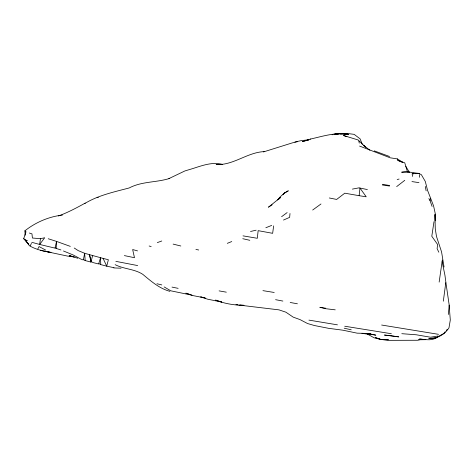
<?xml version="1.0" encoding="UTF-8"?>
<svg xmlns="http://www.w3.org/2000/svg" width="474" height="474" viewBox="0 0 474 474"><rect width="100%" height="100%" fill="white"/><g stroke="black" fill="none" stroke-linecap="round" stroke-linejoin="round"><path stroke-width="0.71" d="M419.555 177.3L419.573 174.705M60.927 249.952L56.181 248.435L56.548 241.408L48.23 238.748M289.999 213.519L289.638 217.359L283.488 220.049M432.087 206.439L430.078 200.727L430.274 198.671M367.38 189.57L359.973 188.048L366.218 196.805L359.15 195.697L359.973 188.048L359.073 187.834L352.383 189.114M448.309 314.493L449.222 305.286L445.91 282.664M439.155 282.095L442.325 260.019M409.015 171.89L401.632 172.204C407.427 171.132 412.741 172.886 418.459 173.324L421.339 174.651L425.308 181.483L427.542 190.317L433.591 205.953L435.251 213.549L435.215 220.866L434.99 214.207M273.646 225.891L272.645 233.321L258.152 230.654L257.311 238.286L243.014 235.862M31.752 242.303L39.662 244.448L44.704 237.758L40.45 238.677L39.662 244.448L54.966 248.115L56.548 241.408L70.312 246.385M433.994 221.648L431.796 236.259L437.603 244.477L437.117 248.631L438.817 252.215M443.332 301.186L445.856 282.125L444.926 275.181L442.135 261.689M63.451 250.983L73.037 254.894L80.971 259.142L82.974 259.871L83.394 259.622L84.65 253.282L78.275 250.639L74.234 248.021M412.386 176.441L413.079 173.288L419.383 173.543M85.202 260.57L84.65 253.282L92.637 255.527L90.925 262.075L85.202 260.57L83.394 259.622M90.925 262.075L89.527 254.698L91.186 261.701L93.242 262.632L98.639 263.988L100.559 257.696L92.637 255.527M27.065 242.232L28.79 244.329L23.7 238.677L26.034 231.739L24.903 230.814C35.562 222.365 48.828 216.624 62.408 215.089M30.188 245.846L31.45 243.423M37.807 248.927L39.058 246.569L45.753 250.118M444.879 332.286L443.96 333.441L439.108 336.025M446.253 330.562L447.166 329.406M444.233 332.884L445.098 331.836M277.598 199.998L280.27 196.781L284.803 192.717L288.322 190.791L283.813 193.599L284.803 192.717L282.996 194.749M278.908 199.08L280.448 197.551L268.432 207.209L272.159 204.792M396.667 186.608L404.766 180.321M281.597 216.707L287.131 212.589M436.175 337.778C431.488 341.12 424.828 339.325 419.508 339.029L425.877 339.686L418.536 339.781M312.692 210.023L320.981 203.974M84.751 203.524C98.272 195.306 114.068 191.958 129.212 187.953C141.904 181.222 156.456 182.662 169.763 178.378M411.971 174.035L413.079 173.288M435.813 338.104L434.996 338.649L438.574 336.303M85.273 203.068C76.569 207.855 67.723 212.613 58.361 215.99M168.886 178.609L184.89 170.948L193.125 168.46C202.617 165.402 212.589 161.693 222.662 164.419L216.15 164.537C233.404 165.491 247.096 152.421 264.137 151.603M227.295 243.346L231.756 241.55M265.837 227.745L271.667 225.423M157.327 242.611L161.776 240.988M310.197 139.149L310.535 139.036C320.957 136.743 331.308 133.354 342.104 133.816L340.048 133.923M310.535 139.036L302.436 141.631L308.586 139.866M263.396 151.947L292.387 142.864L297.37 141.696M397.182 179.557L399.084 179.042M420.408 339.562L417.618 340.261L387.471 340.356L380.326 339.325L375.497 337.642L381.126 339.514L388.419 339.704L386.944 339.633M332.108 134.776L332.535 134.675M250.527 231.484L256.161 230.186M294.881 142.022L300.931 140.677L308.586 139.777M438.023 336.013L430.487 337.215L416.267 334.78L401.81 333.69M340.48 133.561L348.449 134.634L340.48 133.561L347.78 133.721L339.609 133.787L346.992 133.437L354.155 134.355L360.127 138.864L362.249 144.256M334.371 134.391L341.339 133.443L333.868 134.249L338.673 133.994M307.537 140.026L308.9 139.842M435.339 337.737L428.78 338.59C436.904 338.993 444.636 334.626 448.979 327.836L450.3 319.997L449.139 305.161M334.656 134.409L337.488 134.053M335.213 134.338L337.411 134.059M415.633 173.715L418.459 173.324M121.012 268.195L113.736 267.923M364.411 333.358L357.123 333.157L342.992 330.206L328.672 328.34L314.511 325.549L307.543 323.541L300.072 319.624L293.187 317.124L285.899 312.188L278.985 309.866L238.813 305.049M380.326 339.325L385.475 339.568M363.558 333.453L370.822 333.797L365.691 333.453M40.45 238.677L32.404 238.031L31.971 233.901L29.358 233.024M335.242 309.842L325.644 308.704L319.849 307.306L325.679 308.219M237.427 304.723L235.963 304.586L237.391 304.818M240.348 304.989L243.997 305.327C234.304 305.268 224.64 303.704 215.617 300.089L221.761 302.057L207.618 299.189L200.692 296.92L204.17 297.666M97.087 197.308L98.343 197.433M438.503 334.324L381.629 325.034M391.334 333.72L344.734 326.231M382.411 185.002L389.551 186.045M402.805 162.327L397.307 158.891L390.173 157.806L359.6 146.081M411.953 181.583L418.98 182.644M205.52 298.045L192.776 295.557L185.867 293.169L192 295.201L170.8 290.817L164.164 286.93M274.221 292.47L262.94 290.645M361.964 333.305L367.966 334.247L369.963 333.939L369.116 334.028L375.805 335.159L370.259 333.963M359.15 195.697L344.782 193.185L336.653 199.436L329.311 197.978M308.941 320.116L337.447 324.844M382.453 184.291L389.622 185.524M74.068 256.872L67.515 256.084L44.23 251.131L51.008 252.405C43.513 251.256 35.983 249.608 29.382 245.692L24.909 239.613L23.7 238.677M290.189 302.483L297.411 303.787M219.101 290.882L226.317 292.174M275.584 299.681L282.877 301.073M137.673 265.57L115.863 261.364M113.985 267.703L106.721 266.163L103.095 258.401L100.559 257.696L100.743 264.605L106.721 266.163L108.374 259.734L103.095 258.401M72.054 256.416L69.234 255.806L74.205 256.872M172.015 287.096L178.123 288.346M69.234 255.806L72.012 256.393M124.378 255.593L134.474 257.72L132.655 249.537L137.543 250.906M195.916 249.395L198.665 250.005M344.177 328.198L351.222 329.791M242.765 238.695L249.804 240.306M156.983 283.76L161.794 284.921M180.825 246L173.129 244.104M381.126 339.514L374.105 337.808L367.433 334.081M40.308 250.201L43.91 251.125M77.795 258.247L70.039 255.972M149.144 246L151.17 246.563M346.879 136.648L343.478 135.499L358.172 139.978L365.857 147.426M389.563 156.503L374.241 150.862M397.307 158.891L397.87 160.408L404.766 162.855L407.391 171.618L408.126 172.175M169.876 291.338C159.264 288.459 150.975 281.147 142.745 274.304C134.385 268.882 123.904 269.185 115.141 264.676M397.87 160.408L402.177 162.292M27.48 240.768L24.909 239.613L26.2 241.183M99.007 263.645L100.743 264.605M55.15 247.837L56.181 248.435M369.862 150.187L363.434 145.293L364.399 146.146M405.815 166.368L409.5 172.483M428.857 198.588L430.078 200.727M358.812 141.098L359.286 143.118M425.273 186.448L426.126 190.815M444.037 266.981L441.572 251.931L436.495 236.455L435.28 228.93L434.907 214.882M24.903 230.814L25.163 235.252M390.789 335.722L384.42 335.047L398.747 336.878L390.789 335.722"/></g></svg>
